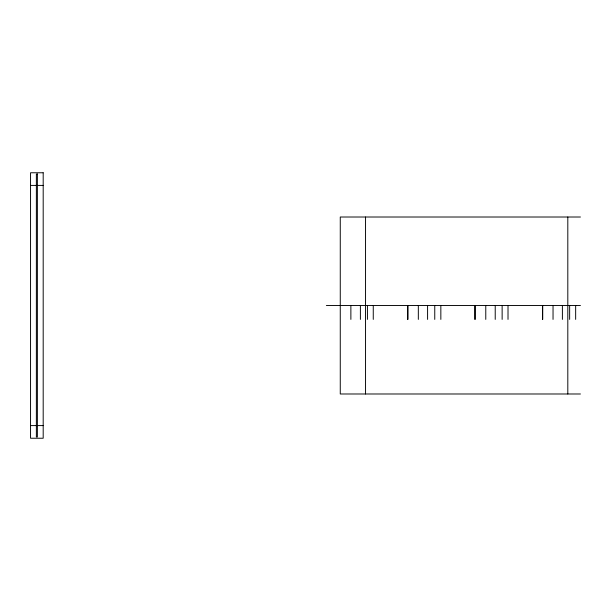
<?xml version="1.0" encoding="UTF-8"?>
<svg xmlns="http://www.w3.org/2000/svg" width="611" height="611" viewBox="0 0 611 611"><rect width="100%" height="100%" fill="white"/><g stroke="black" fill="none" stroke-linecap="round" stroke-linejoin="round"><path stroke-width="0.92" d="M30.55 185.408L43.19 185.408M580.45 217.012L340.266 217.012L340.266 393.988L580.45 393.988M326.358 305.5L580.45 305.5M30.55 425.592L43.19 425.592M575.661 305.5L575.661 319.408M569.651 305.5L569.651 319.408M567.81 217.012L567.81 393.988M562.395 305.5L562.395 319.408M553.039 305.5L553.039 319.408M542.683 305.5L542.683 319.408M542.583 305.5L542.583 319.408M508.016 305.5L508.016 319.408M502.135 305.5L502.135 319.408M495.223 305.5L495.223 319.408M485.776 305.5L485.776 319.408M475.03 305.5L475.03 319.408M474.984 305.5L474.984 319.408M440.844 305.5L440.844 319.408M434.757 305.5L434.757 319.408M427.585 305.5L427.585 319.408M418.329 305.5L418.329 319.408M407.873 305.5L407.873 319.408M407.713 305.5L407.713 319.408M373.26 305.5L373.26 319.408M367.425 305.5L367.425 319.408M365.546 217.012L365.546 393.988M360.391 305.5L360.391 319.408M350.874 305.5L350.874 319.408M43.19 172.768L30.55 172.768L30.55 438.232L43.19 438.232L43.19 172.768M37.378 174.028L36.362 174.028L36.362 436.972L37.378 436.972L37.378 174.028"/></g></svg>
